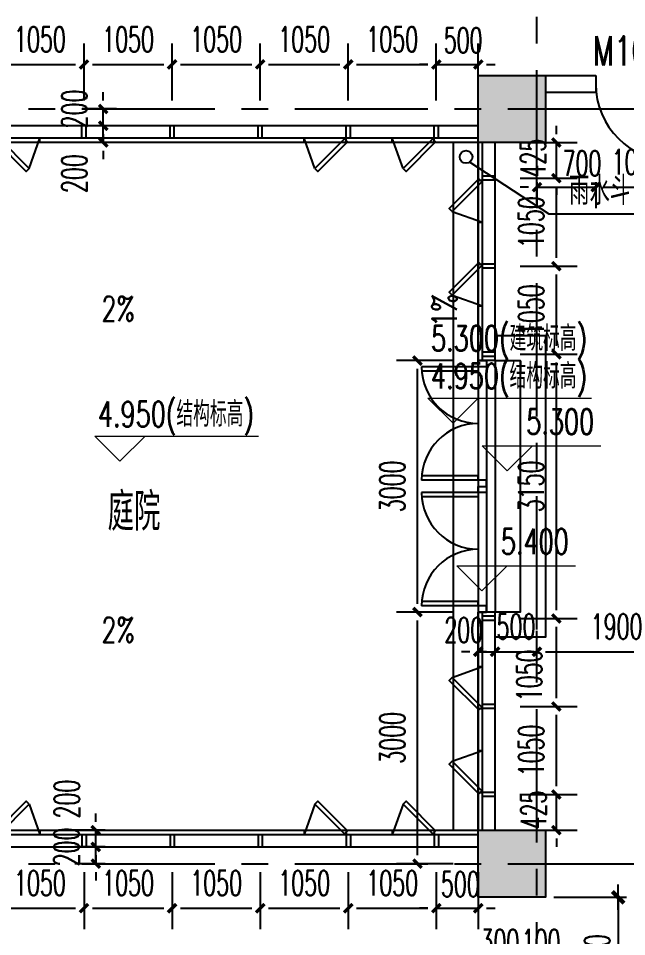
# Model space of a CAD drawing. Extents: x 824790 to 973415, y 4290613 to 4374713.
# Drawn here: x 879327 to 886579, y 4328325 to 4339276 of the extents above; entities that cross this region are included whole.
import ezdxf
from ezdxf.enums import TextEntityAlignment as Align

# ---------------------------------------------------------------- set-up
doc = ezdxf.new("R2010")
doc.units = 0
doc.header["$LTSCALE"] = 1000
doc.header["$MEASUREMENT"] = 0
for name, pattern in [('ACAD_ISO08W100', [36, 24, -3, 6, -3]), ('CENTER', [50.8, 31.75, -6.35, 6.35, -6.35]), ('DOTE', [2.42, 2, -0.2, 0.02, -0.2])]:
    doc.linetypes.add(name, pattern=pattern)
doc.layers.get('0').update_dxf_attribs({"color": 255, "linetype": 'CONTINUOUS'})
for name, color, linetype in [('A-DIM', 201, 'CONTINUOUS'), ('A-DOTE', 8, 'ACAD_ISO08W100'), ('A-FIN-GRAN', 34, 'CONTINUOUS'), ('A-LINE', 254, 'CONTINUOUS'), ('A-NOTE', 150, 'CONTINUOUS'), ('A-TEXT-CN', 31, 'CONTINUOUS'), ('A-WALL', 2, 'CONTINUOUS'), ('A-WINDOW', 4, 'CONTINUOUS'), ('A-WINDOW-TEXT', 93, 'CONTINUOUS'), ('DIM_SYMB', 3, 'CONTINUOUS'), ('DOTE', 17, 'DOTE'), ('HATCH-F252', 252, 'CONTINUOUS'), ('PUB_TEXT', 7, 'CONTINUOUS'), ('S-COLUMN', 1, 'CONTINUOUS'), ('stair', 30, 'CONTINUOUS'), ('排水沟', 6, 'CONTINUOUS'), ('柱子', 9, 'CONTINUOUS')]:
    doc.layers.add(name, color=color, linetype=linetype)
doc.layers.add('A_LEVEL', color=135, linetype='CONTINUOUS', lineweight=0)
doc.styles.add('_TCH_DIM', font='SIMPLEX', dxfattribs={"bigfont": 'GBCBIG'})
doc.styles.add('DIM_FONT', font='SIMPLEX.shx', dxfattribs={"width": 0.6, "bigfont": 'GBCBIG.shx'})
doc.styles.add('MEN', font='tjromans.shx', dxfattribs={"width": 0.7, "bigfont": 'tjhztxt.shx'})
doc.styles.add('PRC-S', font='TJROMANS.shx', dxfattribs={"width": 0.7, "bigfont": 'hztxt.shx'})
doc.dimstyles.new('DIM100', dxfattribs={"dimscale": 100, "dimtxt": 3, "dimasz": 0.01, "dimexe": 1, "dimexo": 1, "dimgap": 1, "dimtad": 1, "dimdec": 0, "dimzin": 0, "dimdsep": 46, "dimtxsty": 'DIM_FONT', "dimblk1": 'h-_DIMX', "dimblk2": 'h-_DIMX', "dimsah": 1, "dimcen": 0.01, "dimclrd": 256, "dimclre": 256, "dimclrt": 7, "dimadec": 3, "dimazin": 0, "dimtfac": 1, "dimtdec": 0, "dimtix": 1, "dimtmove": 2, "dimatfit": 3, "dimldrblk": 'h-_DIMX', "dimfxl": 0, "dimtolj": 1, "dimtzin": 5, "dimarcsym": 0})
doc.dimstyles.new('DIMN', dxfattribs={"dimtxt": 300, "dimasz": 100, "dimexe": 250, "dimexo": 300, "dimgap": 150, "dimtad": 1, "dimdec": 0, "dimzin": 0, "dimdsep": 46, "dimtxsty": 'DIM_FONT', "dimblk": 'h-_ArchTick', "dimcen": 0.09, "dimclrt": 7, "dimazin": 2, "dimtfac": 1, "dimtdec": 0, "dimtix": 1, "dimtmove": 2, "dimatfit": 3, "dimfxl": 0, "dimtolj": 1, "dimtzin": 0, "dimarcsym": 0})

# ---------------------------------------------------------------- blocks, each defined once
blk = doc.blocks.new('h-wrt')
at = {"layer": 'A-DOTE', "linetype": 'CENTER', "ltscale": 0.05}
for p, q in [((-2555128.9, -1784214.6), (-2555128.9, -1744636.2)), ((-2603736, -1760229), (-2483728.3, -1760229)), ((-2603736, -1769229), (-2483728.3, -1769229))]:
    blk.add_line(p, q, dxfattribs=at)
blk = doc.blocks.new('h-D10')
for p, q in [((75, 0), (75, 925)), ((125, 0), (125, 923.64766)), ((75, 0), (125, 0))]:
    blk.add_line(p, q)
blk.add_lwpolyline([(75, 0), (0, 0), (0, -100), (75, -100)], close=True)
blk.add_arc((75, 0), 925, 0, 90)
blk = doc.blocks.new('h-D15')
for p, q in [((75, 0), (75, 675)), ((125, 0), (125, 673.145601)), ((1375, 0), (1375, 673.145601)), ((1425, 0), (1425, 675)), ((75, 0), (125, 0)), ((1425, 0), (1375, 0))]:
    blk.add_line(p, q)
for points in [[(75, 0), (0, 0), (0, -100), (75, -100)], [(1425, 0), (1500, 0), (1500, -100), (1425, -100)]]:
    blk.add_lwpolyline(points, close=True)
for centre, start, end in [((75, 0), 0, 90), ((1425, 0), 90, 180)]:
    blk.add_arc(centre, 675, start, end)
blk = doc.blocks.new('sdfsf')
at = {"layer": 'A-WINDOW'}
for p, q in [((844942, 4169919), (844942, 4169969)), ((845442, 4169919), (845442, 4169969))]:
    blk.add_line(p, q, dxfattribs=at)
at = {"layer": 'A-WINDOW', "ltscale": 0.5}
blk.add_line((845070, 4169608), (844942, 4169969), dxfattribs=at)
blk.add_lwpolyline([(845070, 4169608), (845106, 4169573), (845459, 4169926), (845424, 4169962)], close=True, dxfattribs=at)
blk = doc.blocks.new('dsfd')
at = {"layer": 'A-FIN-GRAN'}
for p, q in [((877985, 4337845), (877985, 4337995)), ((878035, 4337845), (878035, 4337995)), ((879035, 4337845), (879035, 4337995)), ((879085, 4337845), (879085, 4337995)), ((880085, 4337845), (880085, 4337995)), ((880135, 4337845), (880135, 4337995)), ((881135, 4337845), (881135, 4337995)), ((881185, 4337845), (881185, 4337995)), ((882185, 4337845), (882185, 4337995)), ((882235, 4337845), (882235, 4337995)), ((883235, 4337845), (883235, 4337995)), ((883285, 4337845), (883285, 4337995)), ((884285, 4337845), (884285, 4337995)), ((884335, 4337845), (884335, 4337995)), ((877460, 4337395), (877310, 4337395)), ((885010, 4337395), (884860, 4337395)), ((877460, 4337345), (877310, 4337345)), ((885010, 4337345), (884860, 4337345)), ((877460, 4336345), (877310, 4336345)), ((877460, 4336295), (877310, 4336295)), ((885010, 4336345), (884860, 4336345)), ((885010, 4336295), (884860, 4336295)), ((877460, 4335295), (877310, 4335295)), ((885010, 4335295), (884860, 4335295)), ((877460, 4335245), (877310, 4335245)), ((885010, 4335245), (884860, 4335245)), ((877460, 4334245), (877310, 4334245)), ((877460, 4334195), (877310, 4334195)), ((877460, 4333195), (877310, 4333195)), ((877460, 4333145), (877310, 4333145)), ((877460, 4332145), (877310, 4332145)), ((877460, 4332095), (877310, 4332095)), ((885010, 4332145), (884860, 4332145)), ((885010, 4332095), (884860, 4332095)), ((877460, 4331095), (877310, 4331095)), ((877460, 4331045), (877310, 4331045)), ((885010, 4331095), (884860, 4331095)), ((885010, 4331045), (884860, 4331045)), ((877460, 4330045), (877310, 4330045)), ((885010, 4330045), (884860, 4330045)), ((877460, 4329995), (877310, 4329995)), ((885010, 4329995), (884860, 4329995)), ((877985, 4329545), (877985, 4329395)), ((878035, 4329545), (878035, 4329395)), ((879035, 4329545), (879035, 4329395)), ((879085, 4329545), (879085, 4329395)), ((880085, 4329545), (880085, 4329395)), ((880135, 4329545), (880135, 4329395)), ((881135, 4329545), (881135, 4329395)), ((881185, 4329545), (881185, 4329395)), ((882185, 4329545), (882185, 4329395)), ((882235, 4329545), (882235, 4329395)), ((883235, 4329545), (883235, 4329395)), ((883285, 4329545), (883285, 4329395)), ((884285, 4329545), (884285, 4329395)), ((884335, 4329545), (884335, 4329395))]:
    blk.add_line(p, q, dxfattribs=at)
at = {"layer": 'A-LINE'}
for p, q in [((884910, 4335195), (884910, 4332195)), ((885010, 4335195), (885010, 4332195))]:
    blk.add_line(p, q, dxfattribs=at)
at = {"layer": 'A-WINDOW'}
for p, q in [((885010, 4335195), (884810, 4335195)), ((885010, 4332195), (884810, 4332195))]:
    blk.add_line(p, q, dxfattribs=at)
for points in [[(884810, 4337995), (877910, 4337995), (877510, 4337995)], [(877310, 4337795), (877310, 4329595)], [(877460, 4337795), (877460, 4329595)], [(884810, 4337845), (877910, 4337845), (877510, 4337845)], [(884810, 4335195), (884810, 4337795), (877910, 4337795), (877510, 4337795), (877510, 4329595), (877910, 4329595), (884810, 4329595), (884810, 4332195)], [(884860, 4335195), (884860, 4337795)], [(885010, 4335195), (885010, 4337795)], [(884860, 4329595), (884860, 4332195)], [(885010, 4329595), (885010, 4332195)], [(877510, 4329545), (877910, 4329545), (884810, 4329545)], [(877510, 4329395), (877910, 4329395), (884810, 4329395)]]:
    blk.add_lwpolyline(points, dxfattribs=at)
at = {"layer": 'A-WINDOW', "xscale": -1}
for p in [(1723476, 167876), (1724526, 167876)]:
    blk.add_blockref('sdfsf', p, dxfattribs=at)
at = {"layer": 'A-WINDOW'}
for p in [(37793, 167876), (38843, 167876)]:
    blk.add_blockref('sdfsf', p, dxfattribs=at)
for name, p, rotation in [('sdfsf', (5047429, 3491904), 90), ('sdfsf', (5047429, 3490904), 90), ('h-D15', (884810, 4333695), 90), ('h-D15', (884810, 4332195), 90), ('sdfsf', (-3285109, 5176487), 270), ('sdfsf', (-3285109, 5175487), 270), ('sdfsf', (1723476, 8499514), 180), ('sdfsf', (1724526, 8499514), 180)]:
    blk.add_blockref(name, p, dxfattribs=dict(at, rotation=rotation))
at = {"layer": 'A-WINDOW', "xscale": -1}
for p, rotation in [((-3285109, 3491904), 270), ((-3285109, 3490904), 270), ((5047429, 5176487), 90), ((5047429, 5175487), 90), ((37793, 8499514), 180), ((38843, 8499514), 180)]:
    blk.add_blockref('sdfsf', p, dxfattribs=dict(at, rotation=rotation))
blk = doc.blocks.new('h-qwwe')
at = {"layer": 'HATCH-F252'}
blk.add_hatch(color=256, dxfattribs=at).paths.add_polyline_path([(-400, 400), (400, 400), (400, -400), (-400, -400)])
at = {"layer": 'S-COLUMN', "color": 1}
blk.add_lwpolyline([(-400, 400), (400, 400), (400, -400), (-400, -400)], close=True, dxfattribs=at)
blk = doc.blocks.new('h-800zhu')
at = {"layer": '柱子'}
for p in [(-2555429, -1396131), (-2555429, -1405131)]:
    blk.add_blockref('h-qwwe', p, dxfattribs=at)
blk = doc.blocks.new('h-_DIMX')
blk.add_line((-150, 0), (150, 0))
at = {"const_width": 50}
blk.add_lwpolyline([(-70, -70), (70, 70)], dxfattribs=at)
blk = doc.blocks.new('*D43')
at = {"layer": 'A-DIM', "lineweight": -2, "transparency": 16777216}
for p, q in [((885710, 4328795), (886578, 4328795)), ((886478, 4328794), (886478, 4327296)), ((885710, 4327295), (886578, 4327295))]:
    blk.add_line(p, q, dxfattribs=at)
for p, rotation in [((886478, 4328795), 90), ((886478, 4327295), 270)]:
    blk.add_blockref('h-_DIMX', p, dxfattribs=dict(at, rotation=rotation))
at = {"layer": 'A-DIM', "color": 7, "transparency": 16777216, "insert": (886228, 4328045), "char_height": 300, "attachment_point": 5, "rotation": 90, "style": 'DIM_FONT'}
blk.add_mtext('\\A1;1500', dxfattribs=at)
blk = doc.blocks.new('h-_ArchTick')
at = {"color": 0, "linetype": 'ByBlock', "const_width": 0.4}
blk.add_lwpolyline([(-0.5, -0.5), (0.5, 0.5)], dxfattribs=at)
blk = doc.blocks.new('*D135')
at = {"layer": 'A-DIM', "color": 0, "lineweight": -2, "transparency": 16777216}
for p, q in [((885741, 4337895), (885741, 4337995)), ((885310, 4337795), (885991, 4337795)), ((885741, 4337370), (885741, 4337795)), ((885310, 4337370), (885991, 4337370)), ((885741, 4337270), (885741, 4337170))]:
    blk.add_line(p, q, dxfattribs=at)
at = {"layer": 'A-DIM', "color": 0, "lineweight": -2, "transparency": 16777216, "xscale": 100, "yscale": 100, "zscale": 100}
for p, rotation in [((885741, 4337795), 270), ((885741, 4337370), 90)]:
    blk.add_blockref('h-_ArchTick', p, dxfattribs=dict(at, rotation=rotation))
at = {"layer": 'A-DIM', "color": 7, "transparency": 16777216, "insert": (885462, 4337608), "char_height": 300, "attachment_point": 5, "rotation": 90, "style": 'DIM_FONT'}
blk.add_mtext('\\A1;425', dxfattribs=at)
blk = doc.blocks.new('*D136')
at = {"layer": 'A-DIM', "color": 0, "lineweight": -2, "transparency": 16777216}
for p, q in [((885310, 4337370), (885991, 4337370)), ((885741, 4336420), (885741, 4337270)), ((885310, 4336320), (885991, 4336320))]:
    blk.add_line(p, q, dxfattribs=at)
at = {"layer": 'A-DIM', "color": 0, "lineweight": -2, "transparency": 16777216, "xscale": 100, "yscale": 100, "zscale": 100}
for p, rotation in [((885741, 4337370), 90), ((885741, 4336320), 270)]:
    blk.add_blockref('h-_ArchTick', p, dxfattribs=dict(at, rotation=rotation))
at = {"layer": 'A-DIM', "color": 7, "transparency": 16777216, "insert": (885441, 4336845), "char_height": 300, "attachment_point": 5, "rotation": 90, "style": 'DIM_FONT'}
blk.add_mtext('\\A1;1050', dxfattribs=at)
blk = doc.blocks.new('*D137')
at = {"layer": 'A-DIM', "color": 0, "lineweight": -2, "transparency": 16777216}
for p, q in [((885310, 4336320), (885991, 4336320)), ((885741, 4335370), (885741, 4336220)), ((885310, 4335270), (885991, 4335270))]:
    blk.add_line(p, q, dxfattribs=at)
at = {"layer": 'A-DIM', "color": 0, "lineweight": -2, "transparency": 16777216, "xscale": 100, "yscale": 100, "zscale": 100}
for p, rotation in [((885741, 4336320), 90), ((885741, 4335270), 270)]:
    blk.add_blockref('h-_ArchTick', p, dxfattribs=dict(at, rotation=rotation))
at = {"layer": 'A-DIM', "color": 7, "transparency": 16777216, "insert": (885441, 4335795), "char_height": 300, "attachment_point": 5, "rotation": 90, "style": 'DIM_FONT'}
blk.add_mtext('\\A1;1050', dxfattribs=at)
blk = doc.blocks.new('*D138')
at = {"layer": 'A-DIM', "color": 0, "lineweight": -2, "transparency": 16777216}
for p, q in [((885310, 4335270), (885991, 4335270)), ((885741, 4332220), (885741, 4335170)), ((885310, 4332120), (885991, 4332120))]:
    blk.add_line(p, q, dxfattribs=at)
at = {"layer": 'A-DIM', "color": 0, "lineweight": -2, "transparency": 16777216, "xscale": 100, "yscale": 100, "zscale": 100}
for p, rotation in [((885741, 4335270), 90), ((885741, 4332120), 270)]:
    blk.add_blockref('h-_ArchTick', p, dxfattribs=dict(at, rotation=rotation))
at = {"layer": 'A-DIM', "color": 7, "transparency": 16777216, "insert": (885441, 4333695), "char_height": 300, "attachment_point": 5, "rotation": 90, "style": 'DIM_FONT'}
blk.add_mtext('\\A1;3150', dxfattribs=at)
blk = doc.blocks.new('*D139')
at = {"layer": 'A-DIM', "color": 0, "lineweight": -2, "transparency": 16777216}
for p, q in [((885310, 4332120), (885991, 4332120)), ((885741, 4331170), (885741, 4332020)), ((885310, 4331070), (885991, 4331070))]:
    blk.add_line(p, q, dxfattribs=at)
at = {"layer": 'A-DIM', "color": 0, "lineweight": -2, "transparency": 16777216, "xscale": 100, "yscale": 100, "zscale": 100}
for p, rotation in [((885741, 4332120), 90), ((885741, 4331070), 270)]:
    blk.add_blockref('h-_ArchTick', p, dxfattribs=dict(at, rotation=rotation))
at = {"layer": 'A-DIM', "color": 7, "transparency": 16777216, "insert": (885418, 4331441), "char_height": 300, "attachment_point": 5, "rotation": 90, "style": 'DIM_FONT'}
blk.add_mtext('\\A1;1050', dxfattribs=at)
blk = doc.blocks.new('*D140')
at = {"layer": 'A-DIM', "color": 0, "lineweight": -2, "transparency": 16777216}
for p, q in [((885310, 4331070), (885991, 4331070)), ((885741, 4330120), (885741, 4330970)), ((885310, 4330020), (885991, 4330020))]:
    blk.add_line(p, q, dxfattribs=at)
at = {"layer": 'A-DIM', "color": 0, "lineweight": -2, "transparency": 16777216, "xscale": 100, "yscale": 100, "zscale": 100}
for p, rotation in [((885741, 4331070), 90), ((885741, 4330020), 270)]:
    blk.add_blockref('h-_ArchTick', p, dxfattribs=dict(at, rotation=rotation))
at = {"layer": 'A-DIM', "color": 7, "transparency": 16777216, "insert": (885441, 4330545), "char_height": 300, "attachment_point": 5, "rotation": 90, "style": 'DIM_FONT'}
blk.add_mtext('\\A1;1050', dxfattribs=at)
blk = doc.blocks.new('*D141')
at = {"layer": 'A-DIM', "color": 0, "lineweight": -2, "transparency": 16777216}
for p, q in [((885741, 4330120), (885741, 4330220)), ((885310, 4330020), (885991, 4330020)), ((885741, 4329595), (885741, 4330020)), ((885310, 4329595), (885991, 4329595)), ((885741, 4329495), (885741, 4329395))]:
    blk.add_line(p, q, dxfattribs=at)
at = {"layer": 'A-DIM', "color": 0, "lineweight": -2, "transparency": 16777216, "xscale": 100, "yscale": 100, "zscale": 100}
for p, rotation in [((885741, 4330020), 270), ((885741, 4329595), 90)]:
    blk.add_blockref('h-_ArchTick', p, dxfattribs=dict(at, rotation=rotation))
at = {"layer": 'A-DIM', "color": 7, "transparency": 16777216, "insert": (885469, 4329834), "char_height": 300, "attachment_point": 5, "rotation": 90, "style": 'DIM_FONT'}
blk.add_mtext('\\A1;425', dxfattribs=at)
blk = doc.blocks.new('*D142')
at = {"layer": 'A-DIM', "color": 0, "lineweight": -2, "transparency": 16777216}
for p, q in [((884310, 4338295), (884310, 4338976)), ((884810, 4338295), (884810, 4338976)), ((884210, 4338726), (884110, 4338726)), ((884310, 4338726), (884810, 4338726)), ((884910, 4338726), (885010, 4338726))]:
    blk.add_line(p, q, dxfattribs=at)
at = {"layer": 'A-DIM', "color": 0, "lineweight": -2, "transparency": 16777216, "xscale": 100, "yscale": 100, "zscale": 100}
blk.add_blockref('h-_ArchTick', (884310, 4338726), dxfattribs=at)
at = {"layer": 'A-DIM', "color": 0, "lineweight": -2, "transparency": 16777216, "xscale": 100, "yscale": 100, "zscale": 100, "rotation": 180}
blk.add_blockref('h-_ArchTick', (884810, 4338726), dxfattribs=at)
at = {"layer": 'A-DIM', "color": 7, "transparency": 16777216, "insert": (884630, 4339014), "char_height": 300, "attachment_point": 5, "style": 'DIM_FONT'}
blk.add_mtext('\\A1;500', dxfattribs=at)
blk = doc.blocks.new('*D143')
at = {"layer": 'A-DIM', "color": 0, "lineweight": -2, "transparency": 16777216}
for p, q in [((883260, 4338295), (883260, 4338976)), ((884310, 4338295), (884310, 4338976)), ((883360, 4338726), (884210, 4338726))]:
    blk.add_line(p, q, dxfattribs=at)
at = {"layer": 'A-DIM', "color": 0, "lineweight": -2, "transparency": 16777216, "xscale": 100, "yscale": 100, "zscale": 100, "rotation": 180}
blk.add_blockref('h-_ArchTick', (883260, 4338726), dxfattribs=at)
at = {"layer": 'A-DIM', "color": 0, "lineweight": -2, "transparency": 16777216, "xscale": 100, "yscale": 100, "zscale": 100}
blk.add_blockref('h-_ArchTick', (884310, 4338726), dxfattribs=at)
at = {"layer": 'A-DIM', "color": 7, "transparency": 16777216, "insert": (883785, 4339026), "char_height": 300, "attachment_point": 5, "style": 'DIM_FONT'}
blk.add_mtext('\\A1;1050', dxfattribs=at)
blk = doc.blocks.new('*D144')
at = {"layer": 'A-DIM', "color": 0, "lineweight": -2, "transparency": 16777216}
for p, q in [((882210, 4338295), (882210, 4338976)), ((883260, 4338295), (883260, 4338976)), ((882310, 4338726), (883160, 4338726))]:
    blk.add_line(p, q, dxfattribs=at)
at = {"layer": 'A-DIM', "color": 0, "lineweight": -2, "transparency": 16777216, "xscale": 100, "yscale": 100, "zscale": 100, "rotation": 180}
blk.add_blockref('h-_ArchTick', (882210, 4338726), dxfattribs=at)
at = {"layer": 'A-DIM', "color": 0, "lineweight": -2, "transparency": 16777216, "xscale": 100, "yscale": 100, "zscale": 100}
blk.add_blockref('h-_ArchTick', (883260, 4338726), dxfattribs=at)
at = {"layer": 'A-DIM', "color": 7, "transparency": 16777216, "insert": (882735, 4339026), "char_height": 300, "attachment_point": 5, "style": 'DIM_FONT'}
blk.add_mtext('\\A1;1050', dxfattribs=at)
blk = doc.blocks.new('*D145')
at = {"layer": 'A-DIM', "color": 0, "lineweight": -2, "transparency": 16777216}
for p, q in [((881160, 4338295), (881160, 4338976)), ((882210, 4338295), (882210, 4338976)), ((881260, 4338726), (882110, 4338726))]:
    blk.add_line(p, q, dxfattribs=at)
at = {"layer": 'A-DIM', "color": 0, "lineweight": -2, "transparency": 16777216, "xscale": 100, "yscale": 100, "zscale": 100, "rotation": 180}
blk.add_blockref('h-_ArchTick', (881160, 4338726), dxfattribs=at)
at = {"layer": 'A-DIM', "color": 0, "lineweight": -2, "transparency": 16777216, "xscale": 100, "yscale": 100, "zscale": 100}
blk.add_blockref('h-_ArchTick', (882210, 4338726), dxfattribs=at)
at = {"layer": 'A-DIM', "color": 7, "transparency": 16777216, "insert": (881685, 4339026), "char_height": 300, "attachment_point": 5, "style": 'DIM_FONT'}
blk.add_mtext('\\A1;1050', dxfattribs=at)
blk = doc.blocks.new('*D146')
at = {"layer": 'A-DIM', "color": 0, "lineweight": -2, "transparency": 16777216}
for p, q in [((880110, 4338295), (880110, 4338976)), ((881160, 4338295), (881160, 4338976)), ((880210, 4338726), (881060, 4338726))]:
    blk.add_line(p, q, dxfattribs=at)
at = {"layer": 'A-DIM', "color": 0, "lineweight": -2, "transparency": 16777216, "xscale": 100, "yscale": 100, "zscale": 100, "rotation": 180}
blk.add_blockref('h-_ArchTick', (880110, 4338726), dxfattribs=at)
at = {"layer": 'A-DIM', "color": 0, "lineweight": -2, "transparency": 16777216, "xscale": 100, "yscale": 100, "zscale": 100}
blk.add_blockref('h-_ArchTick', (881160, 4338726), dxfattribs=at)
at = {"layer": 'A-DIM', "color": 7, "transparency": 16777216, "insert": (880635, 4339026), "char_height": 300, "attachment_point": 5, "style": 'DIM_FONT'}
blk.add_mtext('\\A1;1050', dxfattribs=at)
blk = doc.blocks.new('*D147')
at = {"layer": 'A-DIM', "color": 0, "lineweight": -2, "transparency": 16777216}
for p, q in [((879060, 4338295), (879060, 4338976)), ((880110, 4338295), (880110, 4338976)), ((879160, 4338726), (880010, 4338726))]:
    blk.add_line(p, q, dxfattribs=at)
at = {"layer": 'A-DIM', "color": 0, "lineweight": -2, "transparency": 16777216, "xscale": 100, "yscale": 100, "zscale": 100, "rotation": 180}
blk.add_blockref('h-_ArchTick', (879060, 4338726), dxfattribs=at)
at = {"layer": 'A-DIM', "color": 0, "lineweight": -2, "transparency": 16777216, "xscale": 100, "yscale": 100, "zscale": 100}
blk.add_blockref('h-_ArchTick', (880110, 4338726), dxfattribs=at)
at = {"layer": 'A-DIM', "color": 7, "transparency": 16777216, "insert": (879585, 4339026), "char_height": 300, "attachment_point": 5, "style": 'DIM_FONT'}
blk.add_mtext('\\A1;1050', dxfattribs=at)
blk = doc.blocks.new('*D150')
at = {"layer": 'A-DIM', "color": 0, "lineweight": -2, "transparency": 16777216}
for p, q in [((884310, 4329095), (884310, 4328414)), ((884810, 4329095), (884810, 4328414)), ((884210, 4328664), (884110, 4328664)), ((884310, 4328664), (884810, 4328664)), ((884910, 4328664), (885010, 4328664))]:
    blk.add_line(p, q, dxfattribs=at)
at = {"layer": 'A-DIM', "color": 0, "lineweight": -2, "transparency": 16777216, "xscale": 100, "yscale": 100, "zscale": 100}
blk.add_blockref('h-_ArchTick', (884310, 4328664), dxfattribs=at)
at = {"layer": 'A-DIM', "color": 0, "lineweight": -2, "transparency": 16777216, "xscale": 100, "yscale": 100, "zscale": 100, "rotation": 180}
blk.add_blockref('h-_ArchTick', (884810, 4328664), dxfattribs=at)
at = {"layer": 'A-DIM', "color": 7, "transparency": 16777216, "insert": (884596, 4328950), "char_height": 300, "attachment_point": 5, "style": 'DIM_FONT'}
blk.add_mtext('\\A1;500', dxfattribs=at)
blk = doc.blocks.new('*D151')
at = {"layer": 'A-DIM', "color": 0, "lineweight": -2, "transparency": 16777216}
for p, q in [((883260, 4329095), (883260, 4328414)), ((884310, 4329095), (884310, 4328414)), ((883360, 4328664), (884210, 4328664))]:
    blk.add_line(p, q, dxfattribs=at)
at = {"layer": 'A-DIM', "color": 0, "lineweight": -2, "transparency": 16777216, "xscale": 100, "yscale": 100, "zscale": 100, "rotation": 180}
blk.add_blockref('h-_ArchTick', (883260, 4328664), dxfattribs=at)
at = {"layer": 'A-DIM', "color": 0, "lineweight": -2, "transparency": 16777216, "xscale": 100, "yscale": 100, "zscale": 100}
blk.add_blockref('h-_ArchTick', (884310, 4328664), dxfattribs=at)
at = {"layer": 'A-DIM', "color": 7, "transparency": 16777216, "insert": (883785, 4328964), "char_height": 300, "attachment_point": 5, "style": 'DIM_FONT'}
blk.add_mtext('\\A1;1050', dxfattribs=at)
blk = doc.blocks.new('*D152')
at = {"layer": 'A-DIM', "color": 0, "lineweight": -2, "transparency": 16777216}
for p, q in [((882210, 4329095), (882210, 4328414)), ((883260, 4329095), (883260, 4328414)), ((882310, 4328664), (883160, 4328664))]:
    blk.add_line(p, q, dxfattribs=at)
at = {"layer": 'A-DIM', "color": 0, "lineweight": -2, "transparency": 16777216, "xscale": 100, "yscale": 100, "zscale": 100, "rotation": 180}
blk.add_blockref('h-_ArchTick', (882210, 4328664), dxfattribs=at)
at = {"layer": 'A-DIM', "color": 0, "lineweight": -2, "transparency": 16777216, "xscale": 100, "yscale": 100, "zscale": 100}
blk.add_blockref('h-_ArchTick', (883260, 4328664), dxfattribs=at)
at = {"layer": 'A-DIM', "color": 7, "transparency": 16777216, "insert": (882735, 4328964), "char_height": 300, "attachment_point": 5, "style": 'DIM_FONT'}
blk.add_mtext('\\A1;1050', dxfattribs=at)
blk = doc.blocks.new('*D153')
at = {"layer": 'A-DIM', "color": 0, "lineweight": -2, "transparency": 16777216}
for p, q in [((881160, 4329095), (881160, 4328414)), ((882210, 4329095), (882210, 4328414)), ((881260, 4328664), (882110, 4328664))]:
    blk.add_line(p, q, dxfattribs=at)
at = {"layer": 'A-DIM', "color": 0, "lineweight": -2, "transparency": 16777216, "xscale": 100, "yscale": 100, "zscale": 100, "rotation": 180}
blk.add_blockref('h-_ArchTick', (881160, 4328664), dxfattribs=at)
at = {"layer": 'A-DIM', "color": 0, "lineweight": -2, "transparency": 16777216, "xscale": 100, "yscale": 100, "zscale": 100}
blk.add_blockref('h-_ArchTick', (882210, 4328664), dxfattribs=at)
at = {"layer": 'A-DIM', "color": 7, "transparency": 16777216, "insert": (881685, 4328964), "char_height": 300, "attachment_point": 5, "style": 'DIM_FONT'}
blk.add_mtext('\\A1;1050', dxfattribs=at)
blk = doc.blocks.new('*D154')
at = {"layer": 'A-DIM', "color": 0, "lineweight": -2, "transparency": 16777216}
for p, q in [((880110, 4329095), (880110, 4328414)), ((881160, 4329095), (881160, 4328414)), ((880210, 4328664), (881060, 4328664))]:
    blk.add_line(p, q, dxfattribs=at)
at = {"layer": 'A-DIM', "color": 0, "lineweight": -2, "transparency": 16777216, "xscale": 100, "yscale": 100, "zscale": 100, "rotation": 180}
blk.add_blockref('h-_ArchTick', (880110, 4328664), dxfattribs=at)
at = {"layer": 'A-DIM', "color": 0, "lineweight": -2, "transparency": 16777216, "xscale": 100, "yscale": 100, "zscale": 100}
blk.add_blockref('h-_ArchTick', (881160, 4328664), dxfattribs=at)
at = {"layer": 'A-DIM', "color": 7, "transparency": 16777216, "insert": (880635, 4328964), "char_height": 300, "attachment_point": 5, "style": 'DIM_FONT'}
blk.add_mtext('\\A1;1050', dxfattribs=at)
blk = doc.blocks.new('*D155')
at = {"layer": 'A-DIM', "color": 0, "lineweight": -2, "transparency": 16777216}
for p, q in [((879060, 4329095), (879060, 4328414)), ((880110, 4329095), (880110, 4328414)), ((879160, 4328664), (880010, 4328664))]:
    blk.add_line(p, q, dxfattribs=at)
at = {"layer": 'A-DIM', "color": 0, "lineweight": -2, "transparency": 16777216, "xscale": 100, "yscale": 100, "zscale": 100, "rotation": 180}
blk.add_blockref('h-_ArchTick', (879060, 4328664), dxfattribs=at)
at = {"layer": 'A-DIM', "color": 0, "lineweight": -2, "transparency": 16777216, "xscale": 100, "yscale": 100, "zscale": 100}
blk.add_blockref('h-_ArchTick', (880110, 4328664), dxfattribs=at)
at = {"layer": 'A-DIM', "color": 7, "transparency": 16777216, "insert": (879585, 4328964), "char_height": 300, "attachment_point": 5, "style": 'DIM_FONT'}
blk.add_mtext('\\A1;1050', dxfattribs=at)
blk = doc.blocks.new('*D676')
at = {"layer": 'A-DIM', "color": 0, "lineweight": -2, "transparency": 16777216}
for p, q in [((885510, 4327395), (885510, 4327944)), ((885610, 4327395), (885610, 4327944)), ((885410, 4327694), (885310, 4327694)), ((885510, 4327694), (885610, 4327694)), ((885710, 4327694), (885810, 4327694))]:
    blk.add_line(p, q, dxfattribs=at)
at = {"layer": 'A-DIM', "color": 0, "lineweight": -2, "transparency": 16777216, "xscale": 100, "yscale": 100, "zscale": 100}
blk.add_blockref('h-_ArchTick', (885510, 4327694), dxfattribs=at)
at = {"layer": 'A-DIM', "color": 0, "lineweight": -2, "transparency": 16777216, "xscale": 100, "yscale": 100, "zscale": 100, "rotation": 180}
blk.add_blockref('h-_ArchTick', (885610, 4327694), dxfattribs=at)
at = {"layer": 'A-DIM', "color": 7, "transparency": 16777216, "insert": (885560, 4328262), "char_height": 300, "attachment_point": 5, "style": 'DIM_FONT'}
blk.add_mtext('\\A1;100', dxfattribs=at)
blk = doc.blocks.new('*D678')
at = {"layer": 'A-DIM', "color": 0, "lineweight": -2, "transparency": 16777216}
for p, q in [((885110, 4327395), (885110, 4327944)), ((885410, 4327395), (885410, 4327944)), ((885010, 4327694), (884910, 4327694)), ((885110, 4327694), (885410, 4327694)), ((885510, 4327694), (885610, 4327694))]:
    blk.add_line(p, q, dxfattribs=at)
at = {"layer": 'A-DIM', "color": 0, "lineweight": -2, "transparency": 16777216, "xscale": 100, "yscale": 100, "zscale": 100}
blk.add_blockref('h-_ArchTick', (885110, 4327694), dxfattribs=at)
at = {"layer": 'A-DIM', "color": 0, "lineweight": -2, "transparency": 16777216, "xscale": 100, "yscale": 100, "zscale": 100, "rotation": 180}
blk.add_blockref('h-_ArchTick', (885410, 4327694), dxfattribs=at)
at = {"layer": 'A-DIM', "color": 7, "transparency": 16777216, "insert": (885068, 4328262), "char_height": 300, "attachment_point": 5, "style": 'DIM_FONT'}
blk.add_mtext('\\A1;300', dxfattribs=at)
blk = doc.blocks.new('*D773')
at = {"layer": 'A-DIM', "color": 0, "lineweight": -2, "transparency": 16777216}
for p, q in [((885410, 4337262), (885310, 4337262)), ((885510, 4337322), (885510, 4337012)), ((885510, 4337262), (886210, 4337262)), ((886210, 4337322), (886210, 4337012)), ((886310, 4337262), (886410, 4337262))]:
    blk.add_line(p, q, dxfattribs=at)
at = {"layer": 'A-DIM', "color": 0, "lineweight": -2, "transparency": 16777216, "xscale": 100, "yscale": 100, "zscale": 100}
blk.add_blockref('h-_ArchTick', (885510, 4337262), dxfattribs=at)
at = {"layer": 'A-DIM', "color": 0, "lineweight": -2, "transparency": 16777216, "xscale": 100, "yscale": 100, "zscale": 100, "rotation": 180}
blk.add_blockref('h-_ArchTick', (886210, 4337262), dxfattribs=at)
at = {"layer": 'A-DIM', "color": 7, "transparency": 16777216, "insert": (886046, 4337547), "char_height": 300, "attachment_point": 5, "style": 'DIM_FONT'}
blk.add_mtext('\\A1;700', dxfattribs=at)
blk = doc.blocks.new('*D774')
at = {"layer": 'A-DIM', "color": 0, "lineweight": -2, "transparency": 16777216}
for p, q in [((886210, 4337322), (886210, 4337012)), ((886310, 4337262), (887110, 4337262)), ((887210, 4337322), (887210, 4337012))]:
    blk.add_line(p, q, dxfattribs=at)
at = {"layer": 'A-DIM', "color": 0, "lineweight": -2, "transparency": 16777216, "xscale": 100, "yscale": 100, "zscale": 100, "rotation": 180}
blk.add_blockref('h-_ArchTick', (886210, 4337262), dxfattribs=at)
at = {"layer": 'A-DIM', "color": 0, "lineweight": -2, "transparency": 16777216, "xscale": 100, "yscale": 100, "zscale": 100}
blk.add_blockref('h-_ArchTick', (887210, 4337262), dxfattribs=at)
at = {"layer": 'A-DIM', "color": 7, "transparency": 16777216, "insert": (886710, 4337562), "char_height": 300, "attachment_point": 5, "style": 'DIM_FONT'}
blk.add_mtext('\\A1;1000', dxfattribs=at)
blk = doc.blocks.new('*D791')
at = {"layer": 'A-DIM', "color": 0, "lineweight": -2, "transparency": 16777216}
for p, q in [((884810, 4331510), (884810, 4331973)), ((885010, 4331510), (885010, 4331973)), ((884710, 4331723), (884610, 4331723)), ((884810, 4331723), (885010, 4331723)), ((885110, 4331723), (885210, 4331723))]:
    blk.add_line(p, q, dxfattribs=at)
at = {"layer": 'A-DIM', "color": 0, "lineweight": -2, "transparency": 16777216, "xscale": 100, "yscale": 100, "zscale": 100}
blk.add_blockref('h-_ArchTick', (884810, 4331723), dxfattribs=at)
at = {"layer": 'A-DIM', "color": 0, "lineweight": -2, "transparency": 16777216, "xscale": 100, "yscale": 100, "zscale": 100, "rotation": 180}
blk.add_blockref('h-_ArchTick', (885010, 4331723), dxfattribs=at)
at = {"layer": 'A-DIM', "color": 7, "transparency": 16777216, "insert": (884637, 4331981), "char_height": 300, "attachment_point": 5, "style": 'DIM_FONT'}
blk.add_mtext('\\A1;200', dxfattribs=at)
blk = doc.blocks.new('*D792')
at = {"layer": 'A-DIM', "color": 0, "lineweight": -2, "transparency": 16777216}
for p, q in [((885010, 4331510), (885010, 4331973)), ((885510, 4331510), (885510, 4331973)), ((884910, 4331723), (884810, 4331723)), ((885010, 4331723), (885510, 4331723)), ((885610, 4331723), (885710, 4331723))]:
    blk.add_line(p, q, dxfattribs=at)
at = {"layer": 'A-DIM', "color": 0, "lineweight": -2, "transparency": 16777216, "xscale": 100, "yscale": 100, "zscale": 100}
blk.add_blockref('h-_ArchTick', (885010, 4331723), dxfattribs=at)
at = {"layer": 'A-DIM', "color": 0, "lineweight": -2, "transparency": 16777216, "xscale": 100, "yscale": 100, "zscale": 100, "rotation": 180}
blk.add_blockref('h-_ArchTick', (885510, 4331723), dxfattribs=at)
at = {"layer": 'A-DIM', "color": 7, "transparency": 16777216, "insert": (885260, 4332023), "char_height": 300, "attachment_point": 5, "style": 'DIM_FONT'}
blk.add_mtext('\\A1;500', dxfattribs=at)
blk = doc.blocks.new('*D793')
at = {"layer": 'A-DIM', "color": 0, "lineweight": -2, "transparency": 16777216}
for p, q in [((885510, 4331510), (885510, 4331973)), ((887410, 4331510), (887410, 4331973)), ((885610, 4331723), (887310, 4331723))]:
    blk.add_line(p, q, dxfattribs=at)
at = {"layer": 'A-DIM', "color": 0, "lineweight": -2, "transparency": 16777216, "xscale": 100, "yscale": 100, "zscale": 100, "rotation": 180}
blk.add_blockref('h-_ArchTick', (885510, 4331723), dxfattribs=at)
at = {"layer": 'A-DIM', "color": 0, "lineweight": -2, "transparency": 16777216, "xscale": 100, "yscale": 100, "zscale": 100}
blk.add_blockref('h-_ArchTick', (887410, 4331723), dxfattribs=at)
at = {"layer": 'A-DIM', "color": 7, "transparency": 16777216, "insert": (886460, 4332023), "char_height": 300, "attachment_point": 5, "style": 'DIM_FONT'}
blk.add_mtext('\\A1;1900', dxfattribs=at)
blk = doc.blocks.new('*D795')
at = {"layer": 'A-DIM', "color": 0, "lineweight": -2, "transparency": 16777216}
for p, q in [((884510, 4332195), (883835, 4332195)), ((884085, 4329295), (884085, 4332095)), ((884510, 4329195), (883835, 4329195))]:
    blk.add_line(p, q, dxfattribs=at)
at = {"layer": 'A-DIM', "color": 0, "lineweight": -2, "transparency": 16777216, "xscale": 100, "yscale": 100, "zscale": 100}
for p, rotation in [((884085, 4332195), 90), ((884085, 4329195), 270)]:
    blk.add_blockref('h-_ArchTick', p, dxfattribs=dict(at, rotation=rotation))
at = {"layer": 'A-DIM', "color": 7, "transparency": 16777216, "insert": (883785, 4330695), "char_height": 300, "attachment_point": 5, "rotation": 90, "style": 'DIM_FONT'}
blk.add_mtext('\\A1;3000', dxfattribs=at)
blk = doc.blocks.new('*D796')
at = {"layer": 'A-DIM', "color": 0, "lineweight": -2, "transparency": 16777216}
for p, q in [((884510, 4335195), (883835, 4335195)), ((884085, 4332295), (884085, 4335095)), ((884510, 4332195), (883835, 4332195))]:
    blk.add_line(p, q, dxfattribs=at)
at = {"layer": 'A-DIM', "color": 0, "lineweight": -2, "transparency": 16777216, "xscale": 100, "yscale": 100, "zscale": 100}
for p, rotation in [((884085, 4335195), 90), ((884085, 4332195), 270)]:
    blk.add_blockref('h-_ArchTick', p, dxfattribs=dict(at, rotation=rotation))
at = {"layer": 'A-DIM', "color": 7, "transparency": 16777216, "insert": (883785, 4333695), "char_height": 300, "attachment_point": 5, "rotation": 90, "style": 'DIM_FONT'}
blk.add_mtext('\\A1;3000', dxfattribs=at)
blk = doc.blocks.new('*D797')
at = {"layer": 'A-DIM', "color": 0, "lineweight": -2, "transparency": 16777216}
for p, q in [((880250, 4329495), (880250, 4329595)), ((880361, 4329395), (880000, 4329395)), ((880250, 4329195), (880250, 4329395)), ((880361, 4329195), (880000, 4329195)), ((880250, 4329095), (880250, 4328995))]:
    blk.add_line(p, q, dxfattribs=at)
at = {"layer": 'A-DIM', "color": 0, "lineweight": -2, "transparency": 16777216, "xscale": 100, "yscale": 100, "zscale": 100}
for p, rotation in [((880250, 4329395), 270), ((880250, 4329195), 90)]:
    blk.add_blockref('h-_ArchTick', p, dxfattribs=dict(at, rotation=rotation))
at = {"layer": 'A-DIM', "color": 7, "transparency": 16777216, "insert": (879902, 4329395), "char_height": 300, "attachment_point": 5, "rotation": 90, "style": 'DIM_FONT'}
blk.add_mtext('\\A1;200', dxfattribs=at)
blk = doc.blocks.new('*D798')
at = {"layer": 'A-DIM', "color": 0, "lineweight": -2, "transparency": 16777216}
for p, q in [((880250, 4329695), (880250, 4329795)), ((880361, 4329595), (880000, 4329595)), ((880250, 4329395), (880250, 4329595)), ((880361, 4329395), (880000, 4329395)), ((880250, 4329295), (880250, 4329195))]:
    blk.add_line(p, q, dxfattribs=at)
at = {"layer": 'A-DIM', "color": 0, "lineweight": -2, "transparency": 16777216, "xscale": 100, "yscale": 100, "zscale": 100}
for p, rotation in [((880250, 4329595), 270), ((880250, 4329395), 90)]:
    blk.add_blockref('h-_ArchTick', p, dxfattribs=dict(at, rotation=rotation))
at = {"layer": 'A-DIM', "color": 7, "transparency": 16777216, "insert": (879905, 4329965), "char_height": 300, "attachment_point": 5, "rotation": 90, "style": 'DIM_FONT'}
blk.add_mtext('\\A1;200', dxfattribs=at)
blk = doc.blocks.new('*D799')
at = {"layer": 'A-DIM', "color": 0, "lineweight": -2, "transparency": 16777216}
for p, q in [((880339, 4338295), (880339, 4338395)), ((880498, 4338195), (880089, 4338195)), ((880339, 4337995), (880339, 4338195)), ((880498, 4337995), (880089, 4337995)), ((880339, 4337895), (880339, 4337795))]:
    blk.add_line(p, q, dxfattribs=at)
at = {"layer": 'A-DIM', "color": 0, "lineweight": -2, "transparency": 16777216, "xscale": 100, "yscale": 100, "zscale": 100}
for p, rotation in [((880339, 4338195), 270), ((880339, 4337995), 90)]:
    blk.add_blockref('h-_ArchTick', p, dxfattribs=dict(at, rotation=rotation))
at = {"layer": 'A-DIM', "color": 7, "transparency": 16777216, "insert": (879994, 4338195), "char_height": 300, "attachment_point": 5, "rotation": 90, "style": 'DIM_FONT'}
blk.add_mtext('\\A1;200', dxfattribs=at)
blk = doc.blocks.new('*D800')
at = {"layer": 'A-DIM', "color": 0, "lineweight": -2, "transparency": 16777216}
for p, q in [((880339, 4338095), (880339, 4338195)), ((880498, 4337995), (880089, 4337995)), ((880339, 4337795), (880339, 4337995)), ((880498, 4337795), (880089, 4337795)), ((880339, 4337695), (880339, 4337595))]:
    blk.add_line(p, q, dxfattribs=at)
at = {"layer": 'A-DIM', "color": 0, "lineweight": -2, "transparency": 16777216, "xscale": 100, "yscale": 100, "zscale": 100}
for p, rotation in [((880339, 4337995), 270), ((880339, 4337795), 90)]:
    blk.add_blockref('h-_ArchTick', p, dxfattribs=dict(at, rotation=rotation))
at = {"layer": 'A-DIM', "color": 7, "transparency": 16777216, "insert": (879994, 4337425), "char_height": 300, "attachment_point": 5, "rotation": 90, "style": 'DIM_FONT'}
blk.add_mtext('\\A1;200', dxfattribs=at)

msp = doc.modelspace()

# ---------------------------------------------------------------- linework, layer by layer
at = {"layer": 'A-NOTE'}
for p, q in [((884698.8, 4337567.5), (885650.4, 4336946.4)), ((885650.4, 4336946.4), (886682, 4336946.4))]:
    msp.add_line(p, q, dxfattribs=at)
at = {"layer": 'A-WALL'}
for p, q in [((885609.9, 4338595.4), (886209.9, 4338595.4)), ((886209.9, 4338595.4), (886209.9, 4338395.4)), ((885609.9, 4338395.4), (886209.9, 4338395.4))]:
    msp.add_line(p, q, dxfattribs=at)
at = {"layer": 'A_LEVEL'}
for points in [[(884809.9, 4334747.7), (884509.9, 4334447.7), (884209.9, 4334747.7), (886160.2, 4334747.7)], [(880838.3, 4334294), (880538.3, 4333994), (880238.3, 4334294), (882188.6, 4334294)], [(885456.5, 4334178.3), (885156.5, 4333878.3), (884856.5, 4334178.3), (886270.6, 4334178.3)], [(885154.3, 4332748.9), (884854.3, 4332448.9), (884554.3, 4332748.9), (885968.4, 4332748.9)]]:
    msp.add_lwpolyline(points, dxfattribs=at)
at = {"layer": 'DIM_SYMB'}
for points in [[(884659.1, 4335596.3, 0, 0, 0), (884659.1, 4336435, 80, 0, 0), (884659.1, 4336735, 0, 0, 0)], [(880317.4, 4335558.1, 0, 0, 0), (881156, 4335558.1, 80, 0, 0), (881456, 4335558.1, 0, 0, 0)], [(880317.4, 4331729.5, 0, 0, 0), (881156, 4331729.5, 80, 0, 0), (881456, 4331729.5, 0, 0, 0)]]:
    msp.add_lwpolyline(points, format="xyseb", dxfattribs=at)
at = {"layer": 'stair', "color": 30}
for points in [[(885009.9, 4335495.4), (885609.9, 4335495.4), (885609.9, 4331895.4), (885009.9, 4331895.4)], [(885009.9, 4335195.4), (885309.9, 4335195.4), (885309.9, 4332195.4), (885009.9, 4332195.4)]]:
    msp.add_lwpolyline(points, dxfattribs=at)
at = {"layer": '排水沟'}
for p, q in [((884509.9, 4337795.4), (884509.9, 4329595.4)), ((884809.9, 4337795.4), (884809.9, 4329595.4))]:
    msp.add_line(p, q, dxfattribs=at)
msp.add_circle((884664.6, 4337623.1), 75, dxfattribs=at)

# ---------------------------------------------------------------- block references
at = {"layer": 'A-WALL'}
msp.add_blockref('dsfd', (0, 0), dxfattribs=at)
at = {"layer": 'A-WINDOW', "rotation": 180}
msp.add_blockref('h-D10', (887209.9, 4338495.4), dxfattribs=at)
at = {"layer": 'DOTE'}
msp.add_blockref('h-wrt', (3440638.8, 6098424.3), dxfattribs=at)
at = {"layer": 'S-COLUMN'}
msp.add_blockref('h-800zhu', (3440638.8, 5734326.8), dxfattribs=at)

# ---------------------------------------------------------------- texts
at = {"layer": 'A-TEXT-CN', "style": 'PRC-S', "width": 0.7}
msp.add_text('庭院', height=450, dxfattribs=at).set_placement((880390.9, 4333166.3))
at = {"layer": 'A-WINDOW-TEXT', "style": 'PRC-S', "width": 0.7}
msp.add_text('M1022', height=350, dxfattribs=at).set_placement((886176.7, 4338713))
at = {"layer": 'A_LEVEL', "style": 'MEN', "width": 0.7}
for tag, p in [('5.300(建筑标高)', (886107.1, 4335309.5, -0.3)), ('4.950(结构标高)', (886107.1, 4334860, -0.3)), ('4.950(结构标高)', (882135.5, 4334406.3, -0.3)), ('5.300', (886191.9, 4334315.9, -0.3)), ('5.400', (885889.7, 4332886.5, -0.3))]:
    msp.add_attdef(tag, text='1', height=300, dxfattribs=at).set_placement(p, align=Align.RIGHT)
at = {"layer": 'PUB_TEXT', "style": '_TCH_DIM'}
msp.add_text('雨水斗', height=337.59, dxfattribs=at).set_placement((885891.9, 4337051.4))
at = {"layer": 'PUB_TEXT', "style": '_TCH_DIM', "width": 0.705882}
for p in [(880317.4, 4335663.1), (880317.4, 4331834.5)]:
    msp.add_text('2%', height=297.5, dxfattribs=at).set_placement(p)
msp.add_text('1%', height=297.5, rotation=90, dxfattribs=at).set_placement((884554.1, 4335596.3))

# ---------------------------------------------------------------- dimensions: what is measured, and where the dimension line sits
at = {"layer": 'A-DIM'}
for p1, p2, distance, dimstyle, picture, middle in [((879059.9, 4337995.4), (880109.9, 4337995.4), 730.9, 'DIMN', '*D147', (879584.9, 4339026.3)), ((880109.9, 4337995.4), (881159.9, 4337995.4), 730.9, 'DIMN', '*D146', (880634.9, 4339026.3)), ((881159.9, 4337995.4), (882209.9, 4337995.4), 730.9, 'DIMN', '*D145', (881684.9, 4339026.3)), ((882209.9, 4337995.4), (883259.9, 4337995.4), 730.9, 'DIMN', '*D144', (882734.9, 4339026.3)), ((883259.9, 4337995.4), (884309.9, 4337995.4), 730.9, 'DIMN', '*D143', (883784.9, 4339026.3)), ((886209.9, 4337621.7), (887209.9, 4337621.7), -359.5, 'DIMN', '*D774', (886709.9, 4337562.3)), ((885009.9, 4336320.4), (885009.9, 4337370.4), -730.9, 'DIMN', '*D136', (885440.8, 4336845.4)), ((885009.9, 4335270.4), (885009.9, 4336320.4), -730.9, 'DIMN', '*D137', (885440.8, 4335795.4)), ((885009.9, 4332120.4), (885009.9, 4335270.4), -730.9, 'DIMN', '*D138', (885440.8, 4333695.4)), ((884809.9, 4332195.4), (884809.9, 4335195.4), 724.6, 'DIMN', '*D796', (883785.3, 4333695.4)), ((884809.9, 4329195.4), (884809.9, 4332195.4), 724.6, 'DIMN', '*D795', (883785.3, 4330695.4)), ((885009.9, 4331209.5), (885509.9, 4331209.5), 513, 'DIMN', '*D792', (885259.9, 4332022.6)), ((885509.9, 4331209.5), (887409.9, 4331209.5), 513, 'DIMN', '*D793', (886459.9, 4332022.6)), ((885009.9, 4330020.4), (885009.9, 4331070.4), -730.9, 'DIMN', '*D140', (885440.8, 4330545.4)), ((879059.9, 4329395.4), (880109.9, 4329395.4), -730.9, 'DIMN', '*D155', (879584.9, 4328964.5)), ((880109.9, 4329395.4), (881159.9, 4329395.4), -730.9, 'DIMN', '*D154', (880634.9, 4328964.5)), ((881159.9, 4329395.4), (882209.9, 4329395.4), -730.9, 'DIMN', '*D153', (881684.9, 4328964.5)), ((882209.9, 4329395.4), (883259.9, 4329395.4), -730.9, 'DIMN', '*D152', (882734.9, 4328964.5)), ((883259.9, 4329395.4), (884309.9, 4329395.4), -730.9, 'DIMN', '*D151', (883784.9, 4328964.5)), ((885609.9, 4328795.4), (885609.9, 4327295.4), 868.1, 'DIM100', '*D43', (886227.9, 4328045.4))]:
    dim = msp.add_aligned_dim(p1=p1, p2=p2, distance=distance, dimstyle=dimstyle, dxfattribs=at)
    dim.commit()
    dim.dimension.update_dxf_attribs({"geometry": picture, "text_midpoint": middle})
for base, p1, p2, angle, picture, middle in [((884809.9, 4338726.3), (884309.9, 4337995.4), (884809.9, 4337995.4), 0, '*D142', (884630, 4339013.5)), ((880339.1, 4338195.4), (880797.9, 4337995.4), (880797.9, 4338195.4), 90, '*D799', (879994.1, 4338195.4)), ((880339.1, 4337995.4), (880797.9, 4337795.4), (880797.9, 4337995.4), 90, '*D800', (879994.1, 4337425.4)), ((885740.8, 4337795.4), (885009.9, 4337370.4), (885009.9, 4337795.4), 90, '*D135', (885461.6, 4337608.1)), ((886209.9, 4337262.3), (885509.9, 4337621.7), (886209.9, 4337621.7), 0, '*D773', (886045.9, 4337547.2)), ((885009.9, 4331722.6), (884809.9, 4331209.5), (885009.9, 4331209.5), 0, '*D791', (884637.2, 4331981.2)), ((885740.8, 4332120.4), (885009.9, 4331070.4), (885009.9, 4332120.4), 90, '*D139', (885418.3, 4331441.2)), ((880249.6, 4329595.4), (880660.9, 4329395.4), (880660.9, 4329595.4), 90, '*D798', (879904.6, 4329965.4)), ((885740.8, 4330020.4), (885009.9, 4329595.4), (885009.9, 4330020.4), 90, '*D141', (885468.8, 4329834.3)), ((880249.6, 4329395.4), (880660.9, 4329195.4), (880660.9, 4329395.4), 90, '*D797', (879902.2, 4329395.4)), ((884809.9, 4328664.5), (884309.9, 4329395.4), (884809.9, 4329395.4), 0, '*D150', (884596.3, 4328950.2)), ((885409.9, 4327694), (885109.9, 4327095.4), (885409.9, 4327095.4), 0, '*D678', (885067.7, 4328261.5)), ((885609.9, 4327694), (885509.9, 4327095.4), (885609.9, 4327095.4), 0, '*D676', (885559.9, 4328261.5))]:
    dim = msp.add_linear_dim(base=base, p1=p1, p2=p2, angle=angle, dimstyle='DIMN', dxfattribs=at)
    dim.commit()
    dim.dimension.update_dxf_attribs({"geometry": picture, "text_midpoint": middle, "dimtype": 129})

doc.saveas('drawing.dxf')
